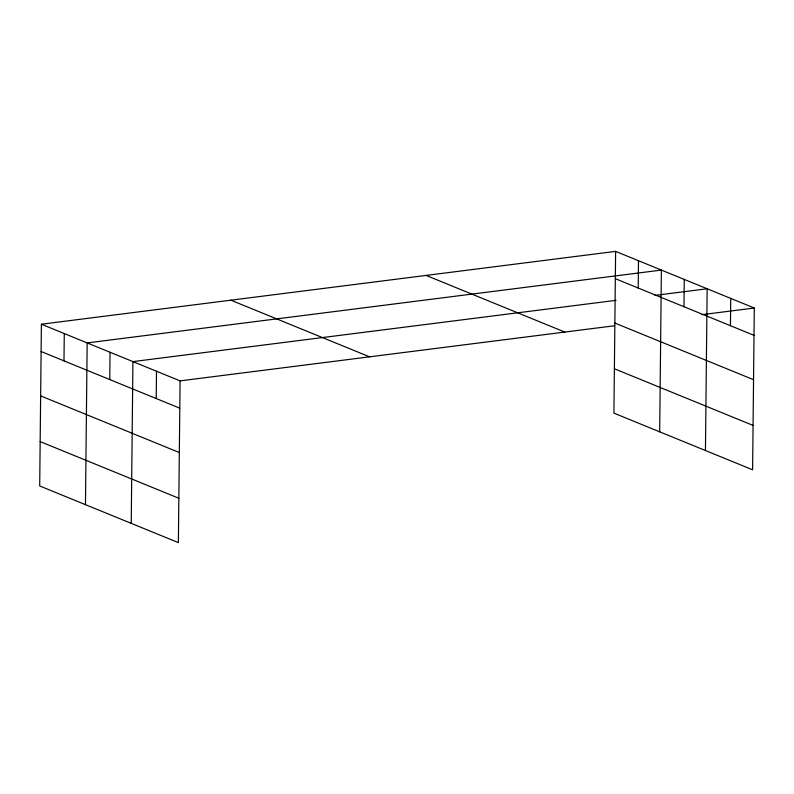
<?xml version="1.0" encoding="UTF-8"?>
<svg xmlns="http://www.w3.org/2000/svg" width="794" height="794" viewBox="0 0 794 794"><rect width="100%" height="100%" fill="white"/><g stroke="black" fill="none" stroke-linecap="round" stroke-linejoin="round"><path stroke-width="1.19" d="M41.397 324.22L39.7 485.968L178.382 542.62L180.079 380.872L41.397 324.22L615.618 251.38L754.3 308.032L752.603 469.78L613.921 413.128L615.618 251.38M63.986 360.873L64.274 333.569M85.464 504.666L87.161 342.919L661.382 270.079L659.685 431.817M109.761 379.572L110.038 352.268M131.228 523.355L132.926 361.607L616.045 300.331M156.22 398.548L156.507 371.245M638.207 288.033L638.495 260.73M683.981 306.722L684.259 279.419M705.449 450.516L707.146 288.768L654.911 295.398M730.44 325.699L730.728 298.405M180.079 380.872L614.606 325.748M702.065 314.652L754.3 308.032M615.33 278.684L754.012 335.336M614.864 323.049L753.546 379.701M426.12 275.419L564.812 332.071M614.387 368.763L753.069 425.415M230.885 300.182L369.577 356.834M41.109 351.524L179.791 408.176M40.643 395.888L179.325 452.54M40.166 441.603L178.849 498.255"/></g></svg>
